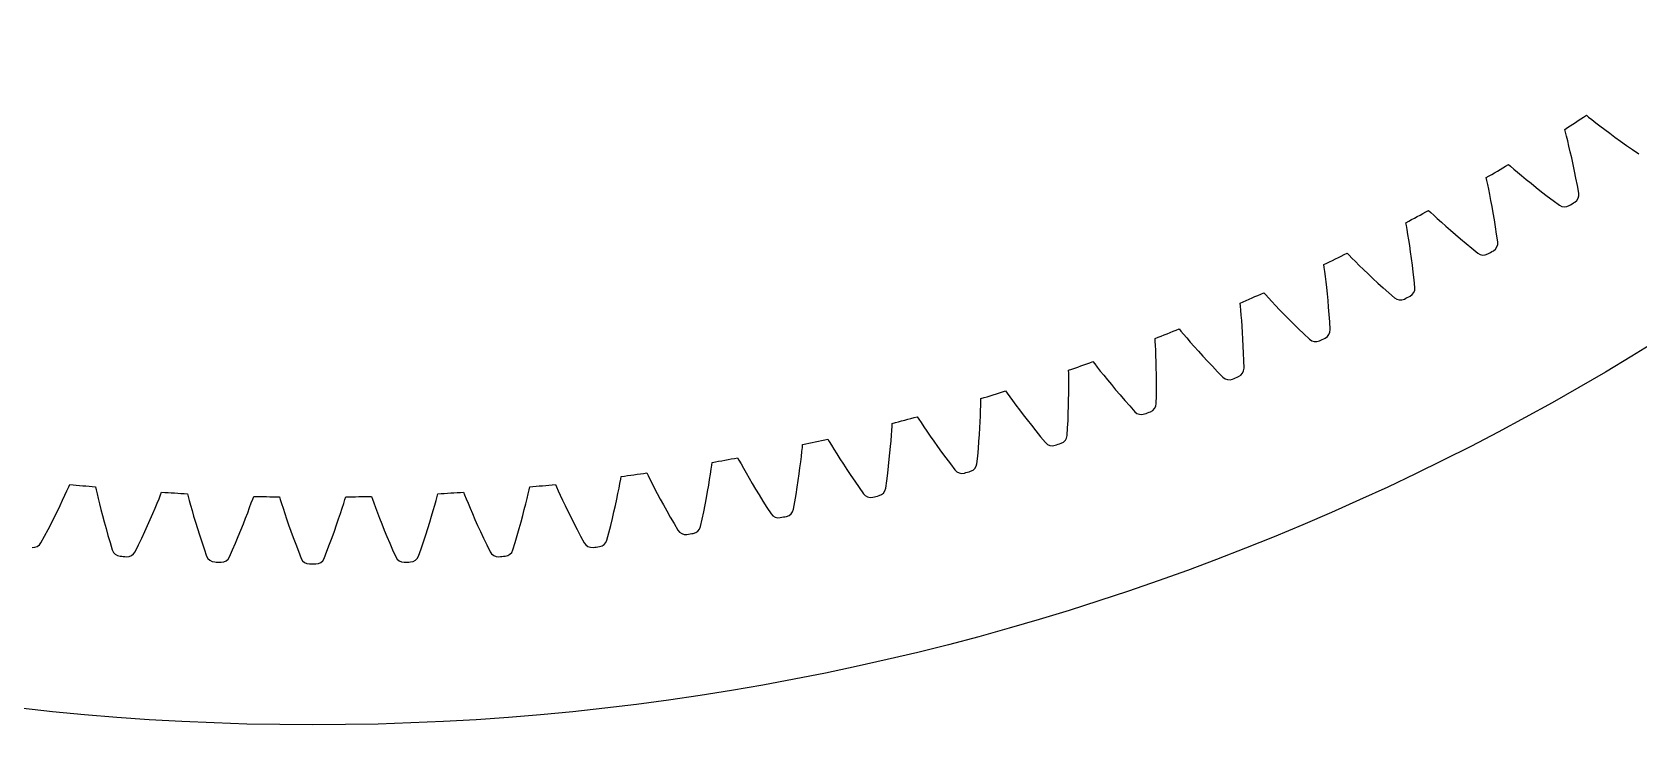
# Model space of a CAD drawing. Header units: millimetres. Extents: x -128 to 128, y -128 to 128.
# Drawn here: x -14.2 to 67, y -128.5 to -93.5 of the extents above; entities that cross this region are included whole.
import ezdxf

# ---------------------------------------------------------------- set-up
doc = ezdxf.new("R2010")
doc.units = ezdxf.units.MM

msp = doc.modelspace()

# ---------------------------------------------------------------- linework, layer by layer
at = {"layer": 'fixed_ring'}
for p, q in [((64.332651, -97.725687), (64.445182, -97.815699)), ((64.445182, -97.815699), (64.610613, -97.946707)), ((64.610613, -97.946707), (64.805244, -98.09889)), ((64.805244, -98.09889), (65.02231, -98.266214)), ((63.277594, -98.575041), (63.24095, -98.435676)), ((63.33026, -98.779385), (63.277594, -98.575041)), ((63.39044, -99.019008), (63.33026, -98.779385)), ((65.02231, -98.266214), (65.258308, -98.445364)), ((65.258308, -98.445364), (65.511073, -98.634166)), ((65.511073, -98.634166), (65.779128, -98.831048)), ((65.779128, -98.831048), (66.061403, -99.034803)), ((63.455362, -99.285279), (63.39044, -99.019008)), ((63.523417, -99.573651), (63.455362, -99.285279)), ((63.593495, -99.881263), (63.523417, -99.573651)), ((66.061403, -99.034803), (66.357087, -99.244467)), ((66.357087, -99.244467), (66.665548, -99.459239)), ((66.665548, -99.459239), (66.985378, -99.679045)), ((60.396557, -100.206067), (60.50542, -100.300482)), ((60.50542, -100.300482), (60.665512, -100.437963)), ((60.665512, -100.437963), (60.853939, -100.597764)), ((60.853939, -100.597764), (61.064181, -100.773585)), ((63.664759, -100.206128), (63.593495, -99.881263)), ((63.736539, -100.546779), (63.664759, -100.206128)), ((63.808281, -100.902084), (63.736539, -100.546779)), ((59.308567, -101.012804), (59.277492, -100.872092)), ((59.353067, -101.21908), (59.308567, -101.012804)), ((59.403673, -101.460907), (59.353067, -101.21908)), ((61.064181, -100.773585), (61.29287, -100.961976)), ((61.29287, -100.961976), (61.537929, -101.160677)), ((61.537929, -101.160677), (61.797945, -101.36806)), ((61.797945, -101.36806), (62.071896, -101.582877)), ((63.879512, -101.271138), (63.808281, -100.902084)), ((63.950734, -101.652627), (63.879512, -101.271138)), ((59.457958, -101.729548), (59.403673, -101.460907)), ((59.514494, -102.020398), (59.457958, -101.729548)), ((59.572287, -102.330553), (59.514494, -102.020398)), ((62.071896, -101.582877), (62.359011, -101.80413)), ((62.359011, -101.80413), (62.658689, -102.030996)), ((62.658689, -102.030996), (62.969528, -102.263344)), ((56.364963, -102.528001), (56.469987, -102.626669)), ((56.469987, -102.626669), (56.624486, -102.770406)), ((56.624486, -102.770406), (56.806411, -102.937572)), ((56.806411, -102.937572), (57.009497, -103.121612)), ((59.630579, -102.657994), (59.572287, -102.330553)), ((59.688759, -103.00123), (59.630579, -102.657994)), ((59.746319, -103.359105), (59.688759, -103.00123)), ((55.24576, -103.290845), (55.220304, -103.149009)), ((55.282024, -103.498727), (55.24576, -103.290845)), ((55.322976, -103.742375), (55.282024, -103.498727)), ((55.366538, -104.012961), (55.322976, -103.742375)), ((57.009497, -103.121612), (57.230516, -103.318946)), ((57.230516, -103.318946), (57.467481, -103.527233)), ((57.467481, -103.527233), (57.719047, -103.744789)), ((57.719047, -103.744789), (57.984241, -103.970328)), ((59.802821, -103.730699), (59.746319, -103.359105)), ((59.858821, -104.114718), (59.802821, -103.730699)), ((55.411466, -104.305829), (55.366538, -104.012961)), ((55.456883, -104.618036), (55.411466, -104.305829)), ((55.50211, -104.947536), (55.456883, -104.618036)), ((57.984241, -103.970328), (58.262332, -104.202821)), ((58.262332, -104.202821), (58.552754, -104.441421)), ((58.552754, -104.441421), (58.85411, -104.685943)), ((51.095598, -105.405561), (51.075802, -105.262826)), ((51.123569, -105.614722), (51.095598, -105.405561)), ((52.244245, -104.687816), (52.345263, -104.790582)), ((52.345263, -104.790582), (52.493925, -104.940348)), ((52.493925, -104.940348), (52.669061, -105.114614)), ((52.669061, -105.114614), (52.864669, -105.306583)), ((52.864669, -105.306583), (53.077668, -105.512548)), ((55.546599, -105.292814), (55.50211, -104.947536)), ((55.589886, -105.652694), (55.546599, -105.292814)), ((51.154802, -105.859804), (51.123569, -105.614722)), ((51.187572, -106.131909), (51.154802, -105.859804)), ((51.220821, -106.426331), (51.187572, -106.131909)), ((53.077668, -105.512548), (53.306165, -105.730091)), ((53.306165, -105.730091), (53.548882, -105.957477)), ((53.548882, -105.957477), (53.8049, -106.19338)), ((53.8049, -106.19338), (54.073529, -106.436745)), ((55.63157, -106.026241), (55.589886, -105.652694)), ((55.672258, -106.412183), (55.63157, -106.026241)), ((48.040918, -106.682099), (48.13777, -106.788799)), ((48.13777, -106.788799), (48.280361, -106.944357)), ((48.280361, -106.944357), (48.44843, -107.125448)), ((51.25379, -106.740097), (51.220821, -106.426331)), ((51.285882, -107.071135), (51.25379, -106.740097)), ((51.316609, -107.417908), (51.285882, -107.071135)), ((54.073529, -106.436745), (54.354235, -106.686703)), ((54.354235, -106.686703), (54.645632, -106.943012)), ((46.864644, -107.35361), (46.850538, -107.210201)), ((46.884278, -107.563717), (46.864644, -107.35361)), ((46.905742, -107.809848), (46.884278, -107.563717)), ((46.927668, -108.08304), (46.905742, -107.809848)), ((48.44843, -107.125448), (48.636251, -107.325042)), ((48.636251, -107.325042), (48.840893, -107.539312)), ((48.840893, -107.539312), (49.060561, -107.765768)), ((49.060561, -107.765768), (49.294046, -108.002623)), ((51.345553, -107.779225), (51.316609, -107.417908)), ((51.372354, -108.154134), (51.345553, -107.779225)), ((43.761628, -108.507695), (43.854162, -108.618162)), ((43.854162, -108.618162), (43.990456, -108.779266)), ((46.949186, -108.378552), (46.927668, -108.08304)), ((46.969654, -108.69338), (46.949186, -108.378552)), ((46.98856, -109.025432), (46.969654, -108.69338)), ((49.294046, -108.002623), (49.540483, -108.248519)), ((49.540483, -108.248519), (49.799224, -108.502371)), ((49.799224, -108.502371), (50.069771, -108.763291)), ((51.397665, -108.541388), (51.372354, -108.154134)), ((42.559588, -109.131911), (42.551194, -108.988054)), ((42.570852, -109.342633), (42.559588, -109.131911)), ((42.582515, -109.589422), (42.570852, -109.342633)), ((43.990456, -108.779266), (44.151192, -108.966895)), ((44.151192, -108.966895), (44.33093, -109.173799)), ((44.33093, -109.173799), (44.526891, -109.396035)), ((44.526891, -109.396035), (44.737383, -109.631045)), ((47.005476, -109.373153), (46.98856, -109.025432)), ((47.020033, -109.735335), (47.005476, -109.373153)), ((50.069771, -108.763291), (50.350747, -109.030983)), ((39.413142, -110.161719), (39.501211, -110.275776)), ((39.501211, -110.275776), (39.630992, -110.442172)), ((42.593562, -109.86327), (42.582515, -109.589422)), ((42.603314, -110.159403), (42.593562, -109.86327)), ((42.61125, -110.474797), (42.603314, -110.159403)), ((44.737383, -109.631045), (44.961267, -109.876996)), ((44.961267, -109.876996), (45.197732, -110.132494)), ((45.197732, -110.132494), (45.446177, -110.396432)), ((47.031907, -110.111013), (47.020033, -109.735335)), ((47.041803, -110.498967), (47.031907, -110.111013)), ((38.187235, -110.737652), (38.184567, -110.593575)), ((38.190114, -110.948655), (38.187235, -110.737652)), ((38.191955, -111.195713), (38.190114, -110.948655)), ((39.630992, -110.442172), (39.784142, -110.636043)), ((39.784142, -110.636043), (39.955512, -110.849929)), ((39.955512, -110.849929), (40.142483, -111.07978)), ((40.142483, -111.07978), (40.343465, -111.322972)), ((42.616939, -110.807338), (42.61125, -110.474797)), ((42.620018, -111.155456), (42.616939, -110.807338)), ((42.620164, -111.517931), (42.620018, -111.155456)), ((45.446177, -110.396432), (45.706137, -110.667902)), ((45.706137, -110.667902), (45.976248, -110.946553)), ((35.002336, -111.641554), (35.085801, -111.759023)), ((35.085801, -111.759023), (35.208864, -111.930446)), ((35.208864, -111.930446), (35.354185, -112.130253)), ((38.185468, -112.08153), (38.190078, -111.76607)), ((38.190078, -111.76607), (38.192107, -111.469783)), ((38.192107, -111.469783), (38.191955, -111.195713)), ((40.343465, -111.322972), (40.557394, -111.57763)), ((40.557394, -111.57763), (40.783515, -111.842327)), ((40.783515, -111.842327), (41.02127, -112.115934)), ((42.611558, -112.281824), (42.617093, -111.893783)), ((42.617093, -111.893783), (42.620164, -111.517931)), ((33.730262, -112.90004), (33.741007, -112.62618)), ((33.741007, -112.62618), (33.748989, -112.379244)), ((33.748989, -112.379244), (33.754501, -112.168294)), ((33.754501, -112.168294), (33.757563, -112.024225)), ((35.354185, -112.130253), (35.516916, -112.350782)), ((35.516916, -112.350782), (35.694601, -112.587885)), ((35.694601, -112.587885), (35.885756, -112.838876)), ((38.152904, -113.124193), (38.167169, -112.761999)), ((38.167169, -112.761999), (38.177933, -112.414034)), ((38.177933, -112.414034), (38.185468, -112.08153)), ((41.02127, -112.115934), (41.270231, -112.397524)), ((41.270231, -112.397524), (41.529051, -112.686694)), ((29.254499, -113.632139), (29.268394, -113.421575)), ((29.268394, -113.421575), (29.277182, -113.277741)), ((30.536184, -112.94486), (30.614913, -113.065555)), ((30.614913, -113.065555), (30.731063, -113.241735)), ((30.731063, -113.241735), (30.868325, -113.447162)), ((30.868325, -113.447162), (31.022161, -113.673986)), ((33.678559, -113.842981), (33.699308, -113.511039)), ((33.699308, -113.511039), (33.716456, -113.196012)), ((33.716456, -113.196012), (33.730262, -112.90004)), ((35.885756, -112.838876), (36.089391, -113.101837)), ((36.089391, -113.101837), (36.30481, -113.375315)), ((36.30481, -113.375315), (36.531499, -113.658158)), ((38.113935, -113.887141), (38.134893, -113.499627)), ((38.134893, -113.499627), (38.152904, -113.124193)), ((24.736008, -114.495513), (24.750507, -114.352142)), ((26.021748, -114.069578), (26.095616, -114.193307)), ((26.095616, -114.193307), (26.20467, -114.373966)), ((26.20467, -114.373966), (26.333657, -114.584687)), ((29.18952, -114.446968), (29.215082, -114.151779)), ((29.215082, -114.151779), (29.236706, -113.878562)), ((29.236706, -113.878562), (29.254499, -113.632139)), ((31.022161, -113.673986), (31.190279, -113.917966)), ((31.190279, -113.917966), (31.371304, -114.176358)), ((31.371304, -114.176358), (31.564324, -114.447207)), ((33.625317, -114.551584), (33.653969, -114.190243)), ((33.653969, -114.190243), (33.678559, -113.842981)), ((36.531499, -113.658158), (36.769069, -113.949423)), ((36.769069, -113.949423), (37.016187, -114.248653)), ((21.466166, -115.013928), (21.535057, -115.140496)), ((21.535057, -115.140496), (21.636843, -115.325348)), ((24.61643, -115.516959), (24.653708, -115.22302)), ((24.653708, -115.22302), (24.686177, -114.950879)), ((24.686177, -114.950879), (24.713753, -114.705358)), ((24.713753, -114.705358), (24.736008, -114.495513)), ((26.333657, -114.584687), (26.478353, -114.817448)), ((26.478353, -114.817448), (26.636639, -115.067919)), ((26.636639, -115.067919), (26.807248, -115.333303)), ((29.087556, -115.437928), (29.125932, -115.091919)), ((29.125932, -115.091919), (29.159862, -114.761064)), ((29.159862, -114.761064), (29.18952, -114.446968)), ((31.564324, -114.447207), (31.7687, -114.729033)), ((31.7687, -114.729033), (31.983965, -115.020664)), ((31.983965, -115.020664), (32.209767, -115.321144)), ((33.556046, -115.312379), (33.592394, -114.926004)), ((33.592394, -114.926004), (33.625317, -114.551584)), ((15.561126, -116.098854), (15.58697, -115.957088)), ((16.876642, -115.776418), (16.940446, -115.905625)), ((16.940446, -115.905625), (17.034802, -116.094377)), ((20.053351, -116.11207), (20.096614, -115.841435)), ((20.096614, -115.841435), (20.133929, -115.597205)), ((20.133929, -115.597205), (20.164509, -115.38841)), ((20.164509, -115.38841), (20.184696, -115.245729)), ((21.636843, -115.325348), (21.75735, -115.54103)), ((21.75735, -115.54103), (21.892677, -115.77936)), ((21.892677, -115.77936), (22.04088, -116.035926)), ((22.04088, -116.035926), (22.200803, -116.307883)), ((24.527252, -116.158872), (24.574308, -115.829628)), ((24.574308, -115.829628), (24.61643, -115.516959)), ((26.807248, -115.333303), (26.989347, -115.611612)), ((26.989347, -115.611612), (27.182357, -115.90134)), ((27.182357, -115.90134), (27.385858, -116.2013)), ((28.996778, -116.17066), (29.044561, -115.797844)), ((29.044561, -115.797844), (29.087556, -115.437928)), ((32.209767, -115.321144), (32.444794, -115.629963)), ((-12.508817, -116.904412), (-12.405827, -116.679837)), ((-12.405827, -116.679837), (-12.319049, -116.487483)), ((-12.319049, -116.487483), (-12.260432, -116.355841)), ((-10.964597, -116.485096), (-10.933138, -116.625722)), ((-10.933138, -116.625722), (-10.886065, -116.831427)), ((-10.886065, -116.831427), (-10.829464, -117.071921)), ((-7.678174, -116.88515), (-7.624836, -116.751282)), ((-6.324887, -116.828917), (-6.287862, -116.968181)), ((6.287862, -116.968181), (6.324887, -116.828917)), ((7.624836, -116.751282), (7.678174, -116.88515)), ((10.829464, -117.071921), (10.886065, -116.831427)), ((10.886065, -116.831427), (10.933138, -116.625722)), ((10.933138, -116.625722), (10.964597, -116.485096)), ((12.260432, -116.355841), (12.319049, -116.487483)), ((12.319049, -116.487483), (12.405827, -116.679837)), ((12.405827, -116.679837), (12.508817, -116.904412)), ((15.360772, -117.107571), (15.421285, -116.817523)), ((15.421285, -116.817523), (15.475274, -116.548822)), ((15.475274, -116.548822), (15.522269, -116.306268)), ((15.522269, -116.306268), (15.561126, -116.098854)), ((17.034802, -116.094377), (17.14664, -116.31468)), ((17.14664, -116.31468), (17.272385, -116.558201)), ((17.272385, -116.558201), (17.410271, -116.820456)), ((17.410271, -116.820456), (17.559255, -117.098556)), ((19.889789, -117.042155), (19.949897, -116.715042)), ((19.949897, -116.715042), (20.004417, -116.404295)), ((20.004417, -116.404295), (20.053351, -116.11207)), ((22.200803, -116.307883), (22.371694, -116.593211)), ((22.371694, -116.593211), (22.553033, -116.890384)), ((24.417879, -116.861005), (24.47515, -116.503083)), ((24.47515, -116.503083), (24.527252, -116.158872)), ((27.385858, -116.2013), (27.599535, -116.510519)), ((27.599535, -116.510519), (27.822099, -116.828437)), ((28.945098, -116.555284), (28.996778, -116.17066)), ((-12.889942, -117.704073), (-12.752132, -117.420269)), ((-12.752132, -117.420269), (-12.624782, -117.15274)), ((-12.624782, -117.15274), (-12.508817, -116.904412)), ((-10.829464, -117.071921), (-10.764836, -117.338263)), ((-10.764836, -117.338263), (-10.692839, -117.625676)), ((-10.692839, -117.625676), (-10.613802, -117.931109)), ((-8.073829, -117.834417), (-7.957216, -117.562036)), ((-7.957216, -117.562036), (-7.851215, -117.309294)), ((-7.851215, -117.309294), (-7.757235, -117.080802)), ((-7.757235, -117.080802), (-7.678174, -116.88515)), ((-6.287862, -116.968181), (-6.232648, -117.171852)), ((-6.232648, -117.171852), (-6.16653, -117.409905)), ((-6.16653, -117.409905), (-6.091365, -117.673467)), ((-3.277068, -117.785442), (-3.1812, -117.528686)), ((-3.1812, -117.528686), (-3.096378, -117.296638)), ((-3.096378, -117.296638), (-3.025157, -117.097997)), ((-3.025157, -117.097997), (-2.977184, -116.962115)), ((-1.675176, -116.988007), (-1.632643, -117.125689)), ((-1.632643, -117.125689), (-1.569376, -117.327004)), ((-1.569376, -117.327004), (-1.493846, -117.562241)), ((-1.493846, -117.562241), (-1.408262, -117.822606)), ((1.408262, -117.822606), (1.493846, -117.562241)), ((1.493846, -117.562241), (1.569376, -117.327004)), ((1.569376, -117.327004), (1.632643, -117.125689)), ((1.632643, -117.125689), (1.675176, -116.988007)), ((2.977184, -116.962115), (3.025157, -117.097997)), ((3.025157, -117.097997), (3.096378, -117.296638)), ((3.096378, -117.296638), (3.1812, -117.528686)), ((3.1812, -117.528686), (3.277068, -117.785442)), ((6.091365, -117.673467), (6.16653, -117.409905)), ((6.16653, -117.409905), (6.232648, -117.171852)), ((6.232648, -117.171852), (6.287862, -116.968181)), ((7.678174, -116.88515), (7.757235, -117.080802)), ((7.757235, -117.080802), (7.851215, -117.309294)), ((7.851215, -117.309294), (7.957216, -117.562036)), ((7.957216, -117.562036), (8.073829, -117.834417)), ((10.613802, -117.931109), (10.692839, -117.625676)), ((10.692839, -117.625676), (10.764836, -117.338263)), ((10.764836, -117.338263), (10.829464, -117.071921)), ((12.508817, -116.904412), (12.624782, -117.15274)), ((12.624782, -117.15274), (12.752132, -117.420269)), ((12.752132, -117.420269), (12.889942, -117.704073)), ((15.220875, -117.74037), (15.293941, -117.415905)), ((15.293941, -117.415905), (15.360772, -117.107571)), ((17.559255, -117.098556), (17.718667, -117.390453)), ((17.718667, -117.390453), (17.888048, -117.6946)), ((19.752588, -117.739384), (19.824043, -117.384022)), ((19.824043, -117.384022), (19.889789, -117.042155)), ((22.553033, -116.890384), (22.744448, -117.198197)), ((22.744448, -117.198197), (22.945663, -117.515667)), ((22.945663, -117.515667), (23.155411, -117.842182)), ((24.288382, -117.613891), (24.355313, -117.231626)), ((24.355313, -117.231626), (24.417879, -116.861005)), ((-13.361132, -118.634765), (-13.194779, -118.312717)), ((-13.194779, -118.312717), (-13.037624, -118.002076)), ((-13.037624, -118.002076), (-12.889942, -117.704073)), ((-10.613802, -117.931109), (-10.527895, -118.252413)), ((-10.527895, -118.252413), (-10.435196, -118.587976)), ((-8.480646, -118.743757), (-8.335965, -118.427114)), ((-8.335965, -118.427114), (-8.200248, -118.123475)), ((-8.200248, -118.123475), (-8.073829, -117.834417)), ((-6.091365, -117.673467), (-6.007998, -117.957791)), ((-6.007998, -117.957791), (-5.916881, -118.25984)), ((-5.916881, -118.25984), (-5.818268, -118.577474)), ((-3.621125, -118.664894), (-3.497587, -118.356099)), ((-3.497587, -118.356099), (-3.38276, -118.062244)), ((-3.38276, -118.062244), (-3.277068, -117.785442)), ((-1.408262, -117.822606), (-1.313657, -118.10339)), ((-1.313657, -118.10339), (-1.210604, -118.401578)), ((-1.210604, -118.401578), (-1.099441, -118.715041)), ((1.099441, -118.715041), (1.210604, -118.401578)), ((1.210604, -118.401578), (1.313657, -118.10339)), ((1.313657, -118.10339), (1.408262, -117.822606)), ((3.277068, -117.785442), (3.38276, -118.062244)), ((3.38276, -118.062244), (3.497587, -118.356099)), ((3.497587, -118.356099), (3.621125, -118.664894)), ((5.818268, -118.577474), (5.916881, -118.25984)), ((5.916881, -118.25984), (6.007998, -117.957791)), ((6.007998, -117.957791), (6.091365, -117.673467)), ((8.073829, -117.834417), (8.200248, -118.123475)), ((8.200248, -118.123475), (8.335965, -118.427114)), ((8.335965, -118.427114), (8.480646, -118.743757)), ((10.435196, -118.587976), (10.527895, -118.252413)), ((10.527895, -118.252413), (10.613802, -117.931109)), ((12.889942, -117.704073), (13.037624, -118.002076)), ((13.037624, -118.002076), (13.194779, -118.312717)), ((13.194779, -118.312717), (13.361132, -118.634765)), ((14.96425, -118.796072), (15.056064, -118.431593)), ((15.056064, -118.431593), (15.141591, -118.079352)), ((15.141591, -118.079352), (15.220875, -117.74037)), ((17.888048, -117.6946), (18.067074, -118.00978)), ((18.067074, -118.00978), (18.255508, -118.334998)), ((18.255508, -118.334998), (18.45211, -118.669594)), ((19.593261, -118.486527), (19.675337, -118.107225)), ((19.675337, -118.107225), (19.752588, -117.739384)), ((-13.719632, -119.309365), (-13.536488, -118.967218)), ((-13.536488, -118.967218), (-13.361132, -118.634765)), ((-10.435196, -118.587976), (-10.335733, -118.936537)), ((-10.335733, -118.936537), (-10.229501, -119.297078)), ((-8.796064, -119.411325), (-8.634064, -119.072164)), ((-8.634064, -119.072164), (-8.480646, -118.743757)), ((-5.818268, -118.577474), (-5.712301, -118.909087)), ((-5.712301, -118.909087), (-5.59906, -119.253418)), ((-5.59906, -119.253418), (-5.478577, -119.60945)), ((-3.893344, -119.321285), (-3.753103, -118.987039)), ((-3.753103, -118.987039), (-3.621125, -118.664894)), ((-1.099441, -118.715041), (-0.980374, -119.042178)), ((-0.980374, -119.042178), (-0.853533, -119.381735)), ((0.853533, -119.381735), (0.980374, -119.042178)), ((0.980374, -119.042178), (1.099441, -118.715041)), ((3.621125, -118.664894), (3.753103, -118.987039)), ((3.753103, -118.987039), (3.893344, -119.321285)), ((5.478577, -119.60945), (5.59906, -119.253418)), ((5.59906, -119.253418), (5.712301, -118.909087)), ((5.712301, -118.909087), (5.818268, -118.577474)), ((8.480646, -118.743757), (8.634064, -119.072164)), ((8.634064, -119.072164), (8.796064, -119.411325)), ((10.229501, -119.297078), (10.335733, -118.936537)), ((10.335733, -118.936537), (10.435196, -118.587976)), ((13.361132, -118.634765), (13.536488, -118.967218)), ((13.536488, -118.967218), (13.719632, -119.309365)), ((14.867159, -119.171811), (14.96425, -118.796072)), ((-10.229501, -119.297078), (-10.117549, -119.66866)), ((-8.96546, -119.760484), (-8.796064, -119.411325)), ((-5.478577, -119.60945), (-5.351942, -119.976288)), ((-4.197113, -120.022236), (-4.041732, -119.666619)), ((-4.041732, -119.666619), (-3.893344, -119.321285)), ((-0.853533, -119.381735), (-0.718991, -119.732696)), ((-0.718991, -119.732696), (-0.577871, -120.094209)), ((0.577871, -120.094209), (0.718991, -119.732696)), ((0.718991, -119.732696), (0.853533, -119.381735)), ((3.893344, -119.321285), (4.041732, -119.666619)), ((4.041732, -119.666619), (4.197113, -120.022236)), ((5.351942, -119.976288), (5.478577, -119.60945)), ((8.796064, -119.411325), (8.96546, -119.760484)), ((10.117549, -119.66866), (10.229501, -119.297078))]:
    msp.add_line(p, q, dxfattribs=at)
for centre, radius, start, end in [((0, 0), 117, 302.719108, 303.356841), ((0, 0), 117, 300.440627, 301.07836), ((0, 0), 120.375, 301.821843, 301.975625), ((63.507296, -101.729194), 0.45, 301.975625, 9.796537), ((0, 0), 117, 298.162146, 298.799879), ((63.234026, -101.899282), 0.45, 234.000931, 301.821843), ((0, 0), 120.375, 299.543362, 299.697144), ((59.412689, -104.173596), 0.45, 299.697144, 7.518056), ((0, 0), 117, 295.883665, 296.521398), ((59.132872, -104.332684), 0.45, 231.72245, 299.543362), ((0, 0), 117, 293.605184, 294.242917), ((54.938218, -106.601116), 0.45, 229.443969, 297.264881), ((0, 0), 120.375, 297.264881, 297.418663), ((55.224138, -106.453277), 0.45, 297.418663, 5.239575), ((0, 0), 117, 291.326703, 291.964436), ((50.948266, -108.564634), 0.45, 295.140182, 2.961094), ((50.656695, -108.700989), 0.45, 227.165488, 294.9864), ((0, 0), 120.375, 294.9864, 295.140182), ((0, 0), 117, 289.048222, 289.685955), ((46.295073, -110.628983), 0.45, 224.887007, 292.707919), ((0, 0), 120.375, 292.707919, 292.861701), ((46.591835, -110.504328), 0.45, 292.861701, 0.682613), ((0, 0), 117, 286.769741, 287.407474), ((41.860249, -112.38205), 0.45, 222.608526, 290.429438), ((0, 0), 120.375, 290.429438, 290.58322), ((42.161732, -112.269292), 0.45, 290.58322, 358.404132), ((0, 0), 117, 284.49126, 285.128993), ((0, 0), 117, 282.212779, 282.850512), ((37.359235, -113.957418), 0.45, 220.330045, 288.150957), ((0, 0), 120.375, 288.150957, 288.304739), ((37.664963, -113.856735), 0.45, 288.304739, 356.125651), ((0, 0), 117, 279.934298, 280.572031), ((0, 0), 117, 277.655817, 278.29355), ((32.799149, -115.352596), 0.45, 218.051564, 285.872476), ((0, 0), 120.375, 285.872476, 286.026258), ((33.108638, -115.264148), 0.45, 286.026258, 353.84717), ((0, 0), 117, 263.984931, 264.622664), ((0, 0), 117, 266.263412, 266.901145), ((0, 0), 117, 273.098855, 273.736588), ((0, 0), 117, 275.377336, 276.015069), ((28.187201, -116.565378), 0.45, 215.773083, 283.593995), ((28.499962, -116.489303), 0.45, 283.747777, 351.568689), ((0, 0), 117, 268.541893, 269.179626), ((0, 0), 117, 270.820374, 271.458107), ((23.846221, -117.530266), 0.45, 281.469296, 349.290208), ((0, 0), 120.375, 283.593995, 283.747777), ((23.530683, -117.593846), 0.45, 213.494602, 281.315514), ((0, 0), 120.375, 281.315514, 281.469296), ((14.43304, -119.05332), 0.45, 276.912334, 344.733246), ((18.836958, -118.436374), 0.45, 211.216121, 279.037033), ((0, 0), 120.375, 279.037033, 279.190815), ((19.154774, -118.385389), 0.45, 279.190815, 347.011727), ((-14.113448, -119.091629), 0.45, 263.241448, 331.06236), ((-9.688484, -119.533003), 0.45, 197.545235, 265.366147), ((0, 0), 120.375, 265.366147, 265.519929), ((-9.367622, -119.558577), 0.45, 265.519929, 333.340841), ((-4.928608, -119.823681), 0.45, 199.823716, 267.644628), ((-4.606983, -119.836477), 0.45, 267.79841, 335.619322), ((-0.16094, -119.924892), 0.45, 202.102197, 269.923109), ((0.16094, -119.924892), 0.45, 270.076891, 337.897803), ((4.606983, -119.836477), 0.45, 204.380678, 272.20159), ((4.928608, -119.823681), 0.45, 272.355372, 340.176284), ((9.367622, -119.558577), 0.45, 206.659159, 274.480071), ((0, 0), 120.375, 274.480071, 274.633853), ((9.688484, -119.533003), 0.45, 274.633853, 342.454765), ((14.113448, -119.091629), 0.45, 208.93764, 276.758552), ((0, 0), 120.375, 276.758552, 276.912334), ((0, 0), 120.375, 267.644628, 267.79841), ((0, 0), 120.375, 269.923109, 270.076891), ((0, 0), 120.375, 272.20159, 272.355372)]:
    msp.add_arc(centre, radius, start, end, dxfattribs=at)
at = {"layer": 'outer'}
msp.add_circle((0, 0), 128.494929, dxfattribs=at)

doc.saveas('drawing.dxf')
